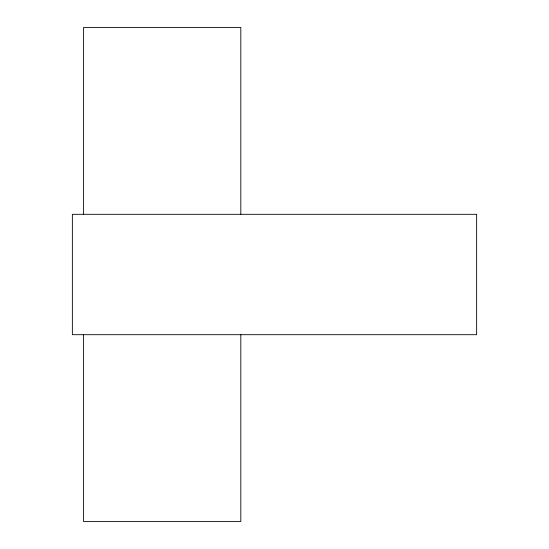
<?xml version="1.0" encoding="UTF-8"?>
<svg xmlns="http://www.w3.org/2000/svg" width="549" height="549" viewBox="0 0 549 549"><rect width="100%" height="100%" fill="white"/><g stroke="black" fill="none" stroke-linecap="round" stroke-linejoin="round"><path stroke-width="0.82" d="M240.812 214.453L240.812 27.45L83.599 27.45L83.599 214.453M240.812 334.547L240.812 521.55L83.599 521.55L83.599 334.547M476.635 214.309L72.365 214.309L72.365 334.691L476.635 334.691L476.635 214.309"/></g></svg>
